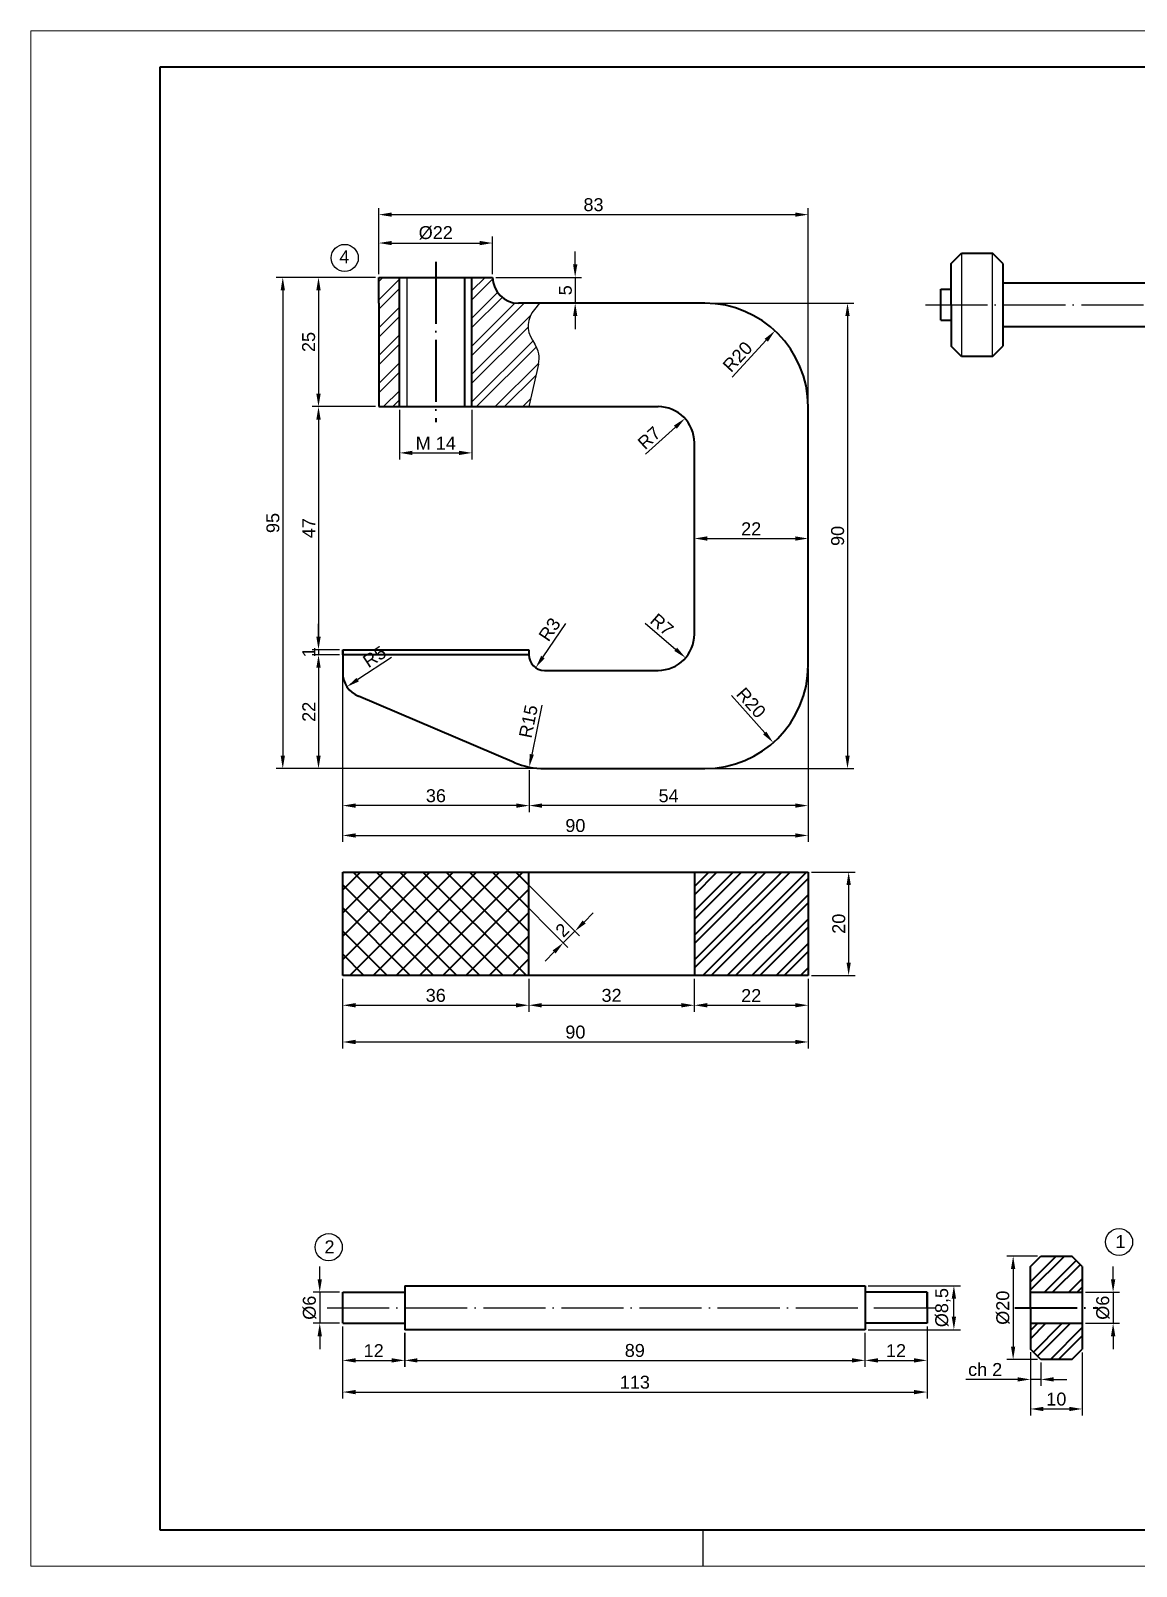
# Model space of a CAD drawing. Header units: millimetres. Extents: x 10 to 430, y 10 to 307.
# Drawn here: x 10 to 223.8, y 10 to 306.9 of the extents above; entities that cross this region are included whole.
import ezdxf

# ---------------------------------------------------------------- set-up
doc = ezdxf.new("R2010")
doc.units = ezdxf.units.MM
doc.header["$LTSCALE"] = 0.5
doc.linetypes.add('ACAD_ISO04W100', pattern=[30, 24, -3, 0, -3])
for name, color, linetype in [('Contorno', 2, 'Continuous'), ('Linha de Centro', 1, 'ACAD_ISO04W100'), ('PDF3_COTA', 7, 'Continuous')]:
    doc.layers.add(name, color=color, linetype=linetype)
doc.styles.get("Standard").update_dxf_attribs({"font": 'arial.ttf'})
doc.dimstyles.new('ISO-25', dxfattribs={"dimtxt": 2.5, "dimasz": 2.5, "dimexe": 1.25, "dimexo": 0.625, "dimtad": 1, "dimtxsty": 'Standard', "dimcen": 2.5, "dimadec": 0, "dimazin": 0, "dimtfac": 1, "dimtmove": 0, "dimatfit": 3, "dimfxl": 1, "dimarcsym": 0})
pattern_1 = [(45, (5.3243, -5.6974), (-2.357317, 2.357317), []), (45, (6.896, -5.6974), (-2.357317, 2.357317), [])]

# ---------------------------------------------------------------- blocks, each defined once
blk = doc.blocks.new('*D4')
at = {"color": 0, "lineweight": -2, "transparency": 16777216}
for p, q in [((81.32, 233.63), (81.32, 224.06)), ((95.32, 233.63), (95.32, 224.06)), ((83.82, 225.31), (92.82, 225.31))]:
    blk.add_line(p, q, dxfattribs=at)
at = {"color": 0, "transparency": 16777216}
for points in [[(83.82, 225.72), (83.82, 224.89), (81.32, 225.31)], [(92.82, 225.72), (92.82, 224.89), (95.32, 225.31)]]:
    blk.add_solid(points, dxfattribs=at)
at = {"layer": 'Defpoints', "color": 0, "transparency": 16777216}
for p in [(81.32, 234.25), (95.32, 234.25), (95.32, 225.31)]:
    blk.add_point(p, dxfattribs=at)
at = {"color": 0, "transparency": 16777216, "insert": (88.32, 227.19), "char_height": 2.5, "attachment_point": 5}
blk.add_mtext('M 14', dxfattribs=at)
blk = doc.blocks.new('*D5')
at = {"color": 0, "lineweight": -2, "transparency": 16777216}
for p, q in [((77.32, 259.88), (77.32, 267.14)), ((79.82, 265.89), (96.82, 265.89)), ((99.32, 259.88), (99.32, 267.14))]:
    blk.add_line(p, q, dxfattribs=at)
at = {"color": 0, "transparency": 16777216}
for points in [[(79.82, 266.3), (79.82, 265.47), (77.32, 265.89)], [(96.82, 266.3), (96.82, 265.47), (99.32, 265.89)]]:
    blk.add_solid(points, dxfattribs=at)
at = {"layer": 'Defpoints', "color": 0, "transparency": 16777216}
for p in [(99.32, 265.89), (77.32, 259.25), (99.32, 259.25)]:
    blk.add_point(p, dxfattribs=at)
at = {"color": 0, "transparency": 16777216, "insert": (88.32, 267.86), "char_height": 2.5, "attachment_point": 5}
blk.add_mtext('%%C22', dxfattribs=at)
blk = doc.blocks.new('*D6')
at = {"color": 0, "lineweight": -2, "transparency": 16777216}
for p, q in [((77.32, 259.88), (77.32, 272.63)), ((79.82, 271.38), (157.82, 271.38)), ((160.32, 234.88), (160.32, 272.63))]:
    blk.add_line(p, q, dxfattribs=at)
at = {"color": 0, "transparency": 16777216}
for points in [[(79.82, 271.8), (79.82, 270.97), (77.32, 271.38)], [(157.82, 271.8), (157.82, 270.97), (160.32, 271.38)]]:
    blk.add_solid(points, dxfattribs=at)
at = {"layer": 'Defpoints', "color": 0, "transparency": 16777216}
for p in [(160.32, 271.38), (77.32, 259.25), (160.32, 234.25)]:
    blk.add_point(p, dxfattribs=at)
at = {"color": 0, "transparency": 16777216, "insert": (118.82, 273.29), "char_height": 2.5, "attachment_point": 5}
blk.add_mtext('83', dxfattribs=at)
blk = doc.blocks.new('*D7')
at = {"color": 0, "lineweight": -2, "transparency": 16777216}
for p, q in [((115.28, 261.75), (115.28, 264.25)), ((99.95, 259.25), (116.53, 259.25)), ((115.28, 259.25), (115.28, 254.25)), ((104.95, 254.25), (116.53, 254.25)), ((115.28, 251.75), (115.28, 249.25))]:
    blk.add_line(p, q, dxfattribs=at)
at = {"color": 0, "transparency": 16777216}
for points in [[(114.87, 261.75), (115.7, 261.75), (115.28, 259.25)], [(114.87, 251.75), (115.7, 251.75), (115.28, 254.25)]]:
    blk.add_solid(points, dxfattribs=at)
at = {"layer": 'Defpoints', "color": 0, "transparency": 16777216}
for p in [(99.32, 259.25), (104.32, 254.25), (115.28, 254.25)]:
    blk.add_point(p, dxfattribs=at)
at = {"color": 0, "transparency": 16777216, "insert": (113.39, 256.75), "char_height": 2.5, "attachment_point": 5, "rotation": 90}
blk.add_mtext('5', dxfattribs=at)
blk = doc.blocks.new('*D8')
at = {"color": 0, "lineweight": -2, "transparency": 16777216}
for p, q in [((76.7, 259.25), (64.4, 259.25)), ((65.65, 256.75), (65.65, 236.75)), ((76.7, 234.25), (64.4, 234.25))]:
    blk.add_line(p, q, dxfattribs=at)
at = {"color": 0, "transparency": 16777216}
for points in [[(65.23, 256.75), (66.07, 256.75), (65.65, 259.25)], [(65.23, 236.75), (66.07, 236.75), (65.65, 234.25)]]:
    blk.add_solid(points, dxfattribs=at)
at = {"layer": 'Defpoints', "color": 0, "transparency": 16777216}
for p in [(77.32, 259.25), (65.65, 234.25), (77.32, 234.25)]:
    blk.add_point(p, dxfattribs=at)
at = {"color": 0, "transparency": 16777216, "insert": (63.75, 246.75), "char_height": 2.5, "attachment_point": 5, "rotation": 90}
blk.add_mtext('25', dxfattribs=at)
blk = doc.blocks.new('*D9')
at = {"color": 0, "lineweight": -2, "transparency": 16777216}
for p, q in [((76.7, 234.25), (64.4, 234.25)), ((65.65, 231.75), (65.65, 189.75)), ((69.7, 187.25), (64.4, 187.25))]:
    blk.add_line(p, q, dxfattribs=at)
at = {"color": 0, "transparency": 16777216}
for points in [[(65.23, 231.75), (66.07, 231.75), (65.65, 234.25)], [(65.23, 189.75), (66.07, 189.75), (65.65, 187.25)]]:
    blk.add_solid(points, dxfattribs=at)
at = {"layer": 'Defpoints', "color": 0, "transparency": 16777216}
for p in [(77.32, 234.25), (65.65, 187.25), (70.32, 187.25)]:
    blk.add_point(p, dxfattribs=at)
at = {"color": 0, "transparency": 16777216, "insert": (63.77, 210.75), "char_height": 2.5, "attachment_point": 5, "rotation": 90}
blk.add_mtext('47', dxfattribs=at)
blk = doc.blocks.new('*D10')
at = {"color": 0, "lineweight": -2, "transparency": 16777216}
for p, q in [((76.7, 259.25), (57.49, 259.25)), ((58.74, 256.75), (58.74, 166.75)), ((108.75, 164.25), (57.49, 164.25))]:
    blk.add_line(p, q, dxfattribs=at)
at = {"color": 0, "transparency": 16777216}
for points in [[(58.33, 256.75), (59.16, 256.75), (58.74, 259.25)], [(58.33, 166.75), (59.16, 166.75), (58.74, 164.25)]]:
    blk.add_solid(points, dxfattribs=at)
at = {"layer": 'Defpoints', "color": 0, "transparency": 16777216}
for p in [(77.32, 259.25), (58.74, 164.25), (109.38, 164.25)]:
    blk.add_point(p, dxfattribs=at)
at = {"color": 0, "transparency": 16777216, "insert": (56.84, 211.75), "char_height": 2.5, "attachment_point": 5, "rotation": 90}
blk.add_mtext('95', dxfattribs=at)
blk = doc.blocks.new('*D11')
at = {"color": 0, "lineweight": -2, "transparency": 16777216}
for p, q in [((160.32, 183.63), (160.32, 155.85)), ((106.39, 163.93), (106.39, 155.85)), ((157.82, 157.1), (108.89, 157.1))]:
    blk.add_line(p, q, dxfattribs=at)
at = {"color": 0, "transparency": 16777216}
for points in [[(108.89, 157.52), (108.89, 156.68), (106.39, 157.1)], [(157.82, 157.52), (157.82, 156.68), (160.32, 157.1)]]:
    blk.add_solid(points, dxfattribs=at)
at = {"layer": 'Defpoints', "color": 0, "transparency": 16777216}
for p in [(160.32, 184.25), (106.39, 164.55), (106.39, 157.1)]:
    blk.add_point(p, dxfattribs=at)
at = {"color": 0, "transparency": 16777216, "insert": (133.35, 158.99), "char_height": 2.5, "attachment_point": 5}
blk.add_mtext('54', dxfattribs=at)
blk = doc.blocks.new('*D12')
at = {"color": 0, "lineweight": -2, "transparency": 16777216}
for p, q in [((70.32, 182.22), (70.32, 155.85)), ((106.39, 163.93), (106.39, 155.85)), ((103.89, 157.1), (72.82, 157.1))]:
    blk.add_line(p, q, dxfattribs=at)
at = {"color": 0, "transparency": 16777216}
for points in [[(72.82, 157.52), (72.82, 156.68), (70.32, 157.1)], [(103.89, 157.52), (103.89, 156.68), (106.39, 157.1)]]:
    blk.add_solid(points, dxfattribs=at)
at = {"layer": 'Defpoints', "color": 0, "transparency": 16777216}
for p in [(70.32, 182.84), (106.39, 164.55), (70.32, 157.1)]:
    blk.add_point(p, dxfattribs=at)
at = {"color": 0, "transparency": 16777216, "insert": (88.35, 159), "char_height": 2.5, "attachment_point": 5}
blk.add_mtext('36', dxfattribs=at)
blk = doc.blocks.new('*D13')
at = {"color": 0, "lineweight": -2, "transparency": 16777216}
for p, q in [((70.32, 182.22), (70.32, 150.08)), ((160.32, 182.22), (160.32, 150.08)), ((72.82, 151.33), (157.82, 151.33))]:
    blk.add_line(p, q, dxfattribs=at)
at = {"color": 0, "transparency": 16777216}
for points in [[(72.82, 151.74), (72.82, 150.91), (70.32, 151.33)], [(157.82, 151.74), (157.82, 150.91), (160.32, 151.33)]]:
    blk.add_solid(points, dxfattribs=at)
at = {"layer": 'Defpoints', "color": 0, "transparency": 16777216}
for p in [(70.32, 182.84), (160.32, 182.84), (160.32, 151.33)]:
    blk.add_point(p, dxfattribs=at)
at = {"color": 0, "transparency": 16777216, "insert": (115.32, 153.23), "char_height": 2.5, "attachment_point": 5}
blk.add_mtext('90', dxfattribs=at)
blk = doc.blocks.new('*D14')
at = {"color": 0, "lineweight": -2, "transparency": 16777216}
for p, q in [((140.95, 254.25), (169.19, 254.25)), ((167.94, 251.75), (167.94, 166.75)), ((140.95, 164.25), (169.19, 164.25))]:
    blk.add_line(p, q, dxfattribs=at)
at = {"color": 0, "transparency": 16777216}
for points in [[(167.52, 251.75), (168.36, 251.75), (167.94, 254.25)], [(167.52, 166.75), (168.36, 166.75), (167.94, 164.25)]]:
    blk.add_solid(points, dxfattribs=at)
at = {"layer": 'Defpoints', "color": 0, "transparency": 16777216}
for p in [(140.32, 254.25), (140.32, 164.25), (167.94, 164.25)]:
    blk.add_point(p, dxfattribs=at)
at = {"color": 0, "transparency": 16777216, "insert": (166.04, 209.25), "char_height": 2.5, "attachment_point": 5, "rotation": 90}
blk.add_mtext('90', dxfattribs=at)
blk = doc.blocks.new('*D15')
at = {"color": 0, "lineweight": -2, "transparency": 16777216}
for p, q in [((138.32, 209.38), (138.32, 210)), ((140.82, 208.75), (157.82, 208.75)), ((160.32, 209.38), (160.32, 210))]:
    blk.add_line(p, q, dxfattribs=at)
at = {"color": 0, "transparency": 16777216}
for points in [[(140.82, 209.17), (140.82, 208.33), (138.32, 208.75)], [(157.82, 209.17), (157.82, 208.33), (160.32, 208.75)]]:
    blk.add_solid(points, dxfattribs=at)
at = {"layer": 'Defpoints', "color": 0, "transparency": 16777216}
for p in [(138.32, 208.75), (160.32, 208.75), (160.32, 208.75)]:
    blk.add_point(p, dxfattribs=at)
at = {"color": 0, "transparency": 16777216, "insert": (149.32, 210.63), "char_height": 2.5, "attachment_point": 5}
blk.add_mtext('22', dxfattribs=at)
blk = doc.blocks.new('*D16')
at = {"color": 0, "lineweight": -2, "transparency": 16777216}
blk.add_line((128.9, 225.04), (134.65, 230.28), dxfattribs=at)
at = {"color": 0, "transparency": 16777216}
blk.add_solid([(134.37, 230.59), (134.93, 229.97), (136.5, 231.97)], dxfattribs=at)
at = {"layer": 'Defpoints', "color": 0, "transparency": 16777216}
for p in [(136.5, 231.97), (131.32, 227.25)]:
    blk.add_point(p, dxfattribs=at)
at = {"color": 0, "transparency": 16777216, "insert": (129.59, 228.2), "char_height": 2.5, "attachment_point": 5, "rotation": 42.3511}
blk.add_mtext('R7', dxfattribs=at)
blk = doc.blocks.new('*D17')
at = {"color": 0, "lineweight": -2, "transparency": 16777216}
blk.add_line((145.62, 239.96), (152.22, 247.08), dxfattribs=at)
at = {"color": 0, "transparency": 16777216}
blk.add_solid([(151.92, 247.37), (152.53, 246.8), (153.92, 248.92)], dxfattribs=at)
at = {"layer": 'Defpoints', "color": 0, "transparency": 16777216}
for p in [(153.92, 248.92), (140.32, 234.25)]:
    blk.add_point(p, dxfattribs=at)
at = {"color": 0, "transparency": 16777216, "insert": (146.68, 243.9), "char_height": 2.5, "attachment_point": 5, "rotation": 47.1618}
blk.add_mtext('R20', dxfattribs=at)
blk = doc.blocks.new('*D18')
at = {"color": 0, "lineweight": -2, "transparency": 16777216}
blk.add_line((145.49, 178.42), (151.93, 171.15), dxfattribs=at)
at = {"color": 0, "transparency": 16777216}
blk.add_solid([(152.24, 171.42), (151.61, 170.87), (153.58, 169.28)], dxfattribs=at)
at = {"layer": 'Defpoints', "color": 0, "transparency": 16777216}
for p in [(140.32, 184.25), (153.58, 169.28)]:
    blk.add_point(p, dxfattribs=at)
at = {"color": 0, "transparency": 16777216, "insert": (149.3, 176.98), "char_height": 2.5, "attachment_point": 5, "rotation": 311.5246}
blk.add_mtext('R20', dxfattribs=at)
blk = doc.blocks.new('*D19')
at = {"color": 0, "lineweight": -2, "transparency": 16777216}
blk.add_line((128.84, 192.39), (134.73, 187.31), dxfattribs=at)
at = {"color": 0, "transparency": 16777216}
blk.add_solid([(135, 187.63), (134.46, 187), (136.62, 185.68)], dxfattribs=at)
at = {"layer": 'Defpoints', "color": 0, "transparency": 16777216}
for p in [(131.32, 190.25), (136.62, 185.68)]:
    blk.add_point(p, dxfattribs=at)
at = {"color": 0, "transparency": 16777216, "insert": (132.06, 192.09), "char_height": 2.5, "attachment_point": 5, "rotation": 319.2184}
blk.add_mtext('R7', dxfattribs=at)
blk = doc.blocks.new('*D20')
at = {"color": 0, "lineweight": -2, "transparency": 16777216}
blk.add_line((108.83, 176.55), (106.88, 167), dxfattribs=at)
at = {"color": 0, "transparency": 16777216}
blk.add_solid([(106.48, 167.08), (107.29, 166.92), (106.39, 164.55)], dxfattribs=at)
at = {"layer": 'Defpoints', "color": 0, "transparency": 16777216}
for p in [(109.38, 179.25), (106.39, 164.55)]:
    blk.add_point(p, dxfattribs=at)
at = {"color": 0, "transparency": 16777216, "insert": (106.24, 173.38), "char_height": 2.5, "attachment_point": 5, "rotation": 78.5}
blk.add_mtext('R15', dxfattribs=at)
blk = doc.blocks.new('*D21')
at = {"color": 0, "lineweight": -2, "transparency": 16777216}
blk.add_line((79.74, 185.77), (73.24, 181.46), dxfattribs=at)
at = {"color": 0, "transparency": 16777216}
blk.add_solid([(73.01, 181.81), (73.47, 181.11), (71.15, 180.08)], dxfattribs=at)
at = {"layer": 'Defpoints', "color": 0, "transparency": 16777216}
for p in [(75.32, 182.84), (71.15, 180.08)]:
    blk.add_point(p, dxfattribs=at)
at = {"color": 0, "transparency": 16777216, "insert": (76.49, 185.88), "char_height": 2.5, "attachment_point": 5, "rotation": 33.5}
blk.add_mtext('R5', dxfattribs=at)
blk = doc.blocks.new('*D22')
at = {"color": 0, "lineweight": -2, "transparency": 16777216}
blk.add_line((113.39, 192.29), (109.04, 185.84), dxfattribs=at)
at = {"color": 0, "transparency": 16777216}
blk.add_solid([(108.7, 186.07), (109.39, 185.6), (107.65, 183.76)], dxfattribs=at)
at = {"layer": 'Defpoints', "color": 0, "transparency": 16777216}
for p in [(109.32, 186.25), (107.65, 183.76)]:
    blk.add_point(p, dxfattribs=at)
at = {"color": 0, "transparency": 16777216, "insert": (110.34, 191.16), "char_height": 2.5, "attachment_point": 5, "rotation": 56.0373}
blk.add_mtext('R3', dxfattribs=at)
blk = doc.blocks.new('*D23')
at = {"color": 0, "lineweight": -2, "transparency": 16777216}
for p, q in [((69.7, 186.25), (64.4, 186.25)), ((65.65, 183.75), (65.65, 166.75)), ((108.75, 164.25), (64.4, 164.25))]:
    blk.add_line(p, q, dxfattribs=at)
at = {"color": 0, "transparency": 16777216}
for points in [[(65.23, 183.75), (66.07, 183.75), (65.65, 186.25)], [(65.23, 166.75), (66.07, 166.75), (65.65, 164.25)]]:
    blk.add_solid(points, dxfattribs=at)
at = {"layer": 'Defpoints', "color": 0, "transparency": 16777216}
for p in [(70.32, 186.25), (65.65, 164.25), (109.38, 164.25)]:
    blk.add_point(p, dxfattribs=at)
at = {"color": 0, "transparency": 16777216, "insert": (63.77, 175.25), "char_height": 2.5, "attachment_point": 5, "rotation": 90}
blk.add_mtext('22', dxfattribs=at)
blk = doc.blocks.new('*D24')
at = {"color": 0, "lineweight": -2, "transparency": 16777216}
for p, q in [((65.65, 189.75), (65.65, 192.25)), ((69.7, 187.25), (64.4, 187.25)), ((65.65, 187.25), (65.65, 186.25)), ((69.7, 186.25), (64.4, 186.25)), ((65.65, 183.75), (65.65, 181.25))]:
    blk.add_line(p, q, dxfattribs=at)
at = {"color": 0, "transparency": 16777216}
for points in [[(65.23, 189.75), (66.07, 189.75), (65.65, 187.25)], [(65.23, 183.75), (66.07, 183.75), (65.65, 186.25)]]:
    blk.add_solid(points, dxfattribs=at)
at = {"layer": 'Defpoints', "color": 0, "transparency": 16777216}
for p in [(70.32, 187.25), (65.65, 186.25), (70.32, 186.25)]:
    blk.add_point(p, dxfattribs=at)
at = {"color": 0, "transparency": 16777216, "insert": (63.77, 186.75), "char_height": 2.5, "attachment_point": 5, "rotation": 90}
blk.add_mtext('1', dxfattribs=at)
blk = doc.blocks.new('*D25')
at = {"color": 0, "lineweight": -2, "transparency": 16777216}
for p, q in [((70.32, 123.62), (70.32, 117.24)), ((106.32, 123.62), (106.32, 117.24)), ((72.82, 118.49), (103.82, 118.49))]:
    blk.add_line(p, q, dxfattribs=at)
at = {"color": 0, "transparency": 16777216}
for points in [[(72.82, 118.91), (72.82, 118.07), (70.32, 118.49)], [(103.82, 118.91), (103.82, 118.07), (106.32, 118.49)]]:
    blk.add_solid(points, dxfattribs=at)
at = {"layer": 'Defpoints', "color": 0, "transparency": 16777216}
for p in [(70.32, 124.25), (106.32, 124.25), (106.32, 118.49)]:
    blk.add_point(p, dxfattribs=at)
at = {"color": 0, "transparency": 16777216, "insert": (88.32, 120.39), "char_height": 2.5, "attachment_point": 5}
blk.add_mtext('36', dxfattribs=at)
blk = doc.blocks.new('*D26')
at = {"color": 0, "lineweight": -2, "transparency": 16777216}
for p, q in [((106.32, 123.62), (106.32, 117.24)), ((138.32, 123.62), (138.32, 117.24)), ((108.82, 118.49), (135.82, 118.49))]:
    blk.add_line(p, q, dxfattribs=at)
at = {"color": 0, "transparency": 16777216}
for points in [[(108.82, 118.91), (108.82, 118.07), (106.32, 118.49)], [(135.82, 118.91), (135.82, 118.07), (138.32, 118.49)]]:
    blk.add_solid(points, dxfattribs=at)
at = {"layer": 'Defpoints', "color": 0, "transparency": 16777216}
for p in [(106.32, 124.25), (138.32, 124.25), (138.32, 118.49)]:
    blk.add_point(p, dxfattribs=at)
at = {"color": 0, "transparency": 16777216, "insert": (122.32, 120.39), "char_height": 2.5, "attachment_point": 5}
blk.add_mtext('32', dxfattribs=at)
blk = doc.blocks.new('*D27')
at = {"color": 0, "lineweight": -2, "transparency": 16777216}
for p, q in [((138.32, 123.62), (138.32, 117.24)), ((160.32, 123.62), (160.32, 117.24)), ((140.82, 118.49), (157.82, 118.49))]:
    blk.add_line(p, q, dxfattribs=at)
at = {"color": 0, "transparency": 16777216}
for points in [[(140.82, 118.91), (140.82, 118.07), (138.32, 118.49)], [(157.82, 118.91), (157.82, 118.07), (160.32, 118.49)]]:
    blk.add_solid(points, dxfattribs=at)
at = {"layer": 'Defpoints', "color": 0, "transparency": 16777216}
for p in [(138.32, 124.25), (160.32, 124.25), (160.32, 118.49)]:
    blk.add_point(p, dxfattribs=at)
at = {"color": 0, "transparency": 16777216, "insert": (149.32, 120.37), "char_height": 2.5, "attachment_point": 5}
blk.add_mtext('22', dxfattribs=at)
blk = doc.blocks.new('*D28')
at = {"color": 0, "lineweight": -2, "transparency": 16777216}
for p, q in [((70.32, 123.62), (70.32, 110.14)), ((160.32, 123.62), (160.32, 110.14)), ((72.82, 111.39), (157.82, 111.39))]:
    blk.add_line(p, q, dxfattribs=at)
at = {"color": 0, "transparency": 16777216}
for points in [[(72.82, 111.81), (72.82, 110.97), (70.32, 111.39)], [(157.82, 111.81), (157.82, 110.97), (160.32, 111.39)]]:
    blk.add_solid(points, dxfattribs=at)
at = {"layer": 'Defpoints', "color": 0, "transparency": 16777216}
for p in [(70.32, 124.25), (160.32, 124.25), (160.32, 111.39)]:
    blk.add_point(p, dxfattribs=at)
at = {"color": 0, "transparency": 16777216, "insert": (115.32, 113.29), "char_height": 2.5, "attachment_point": 5}
blk.add_mtext('90', dxfattribs=at)
blk = doc.blocks.new('*D29')
at = {"color": 0, "lineweight": -2, "transparency": 16777216}
for p, q in [((160.95, 144.25), (169.41, 144.25)), ((168.16, 141.75), (168.16, 126.75)), ((160.95, 124.25), (169.41, 124.25))]:
    blk.add_line(p, q, dxfattribs=at)
at = {"color": 0, "transparency": 16777216}
for points in [[(167.75, 141.75), (168.58, 141.75), (168.16, 144.25)], [(167.75, 126.75), (168.58, 126.75), (168.16, 124.25)]]:
    blk.add_solid(points, dxfattribs=at)
at = {"layer": 'Defpoints', "color": 0, "transparency": 16777216}
for p in [(160.32, 144.25), (160.32, 124.25), (168.16, 124.25)]:
    blk.add_point(p, dxfattribs=at)
at = {"color": 0, "transparency": 16777216, "insert": (166.26, 134.25), "char_height": 2.5, "attachment_point": 5, "rotation": 90}
blk.add_mtext('20', dxfattribs=at)
blk = doc.blocks.new('*D30')
at = {"color": 0, "lineweight": -2, "transparency": 16777216}
for p, q in [((70.32, 56.38), (70.32, 48.57)), ((82.32, 55.12), (82.32, 48.57)), ((72.82, 49.82), (79.82, 49.82))]:
    blk.add_line(p, q, dxfattribs=at)
at = {"color": 0, "transparency": 16777216}
for points in [[(72.82, 50.23), (72.82, 49.4), (70.32, 49.82)], [(79.82, 50.23), (79.82, 49.4), (82.32, 49.82)]]:
    blk.add_solid(points, dxfattribs=at)
at = {"layer": 'Defpoints', "color": 0, "transparency": 16777216}
for p in [(70.32, 57), (82.32, 55.75), (82.32, 49.82)]:
    blk.add_point(p, dxfattribs=at)
at = {"color": 0, "transparency": 16777216, "insert": (76.32, 51.7), "char_height": 2.5, "attachment_point": 5}
blk.add_mtext('12', dxfattribs=at)
blk = doc.blocks.new('*D31')
at = {"color": 0, "lineweight": -2, "transparency": 16777216}
for p, q in [((82.29, 55.12), (82.29, 48.57)), ((171.32, 55.12), (171.32, 48.57)), ((84.79, 49.82), (168.82, 49.82))]:
    blk.add_line(p, q, dxfattribs=at)
at = {"color": 0, "transparency": 16777216}
for points in [[(84.79, 50.23), (84.79, 49.4), (82.29, 49.82)], [(168.82, 50.23), (168.82, 49.4), (171.32, 49.82)]]:
    blk.add_solid(points, dxfattribs=at)
at = {"layer": 'Defpoints', "color": 0, "transparency": 16777216}
for p in [(82.29, 55.75), (171.32, 55.75), (171.32, 49.82)]:
    blk.add_point(p, dxfattribs=at)
at = {"color": 0, "transparency": 16777216, "insert": (126.81, 51.72), "char_height": 2.5, "attachment_point": 5}
blk.add_mtext('89', dxfattribs=at)
blk = doc.blocks.new('*D32')
at = {"color": 0, "lineweight": -2, "transparency": 16777216}
for p, q in [((171.32, 55.12), (171.32, 48.57)), ((183.32, 56.38), (183.32, 48.57)), ((173.82, 49.82), (180.82, 49.82))]:
    blk.add_line(p, q, dxfattribs=at)
at = {"color": 0, "transparency": 16777216}
for points in [[(173.82, 50.23), (173.82, 49.4), (171.32, 49.82)], [(180.82, 50.23), (180.82, 49.4), (183.32, 49.82)]]:
    blk.add_solid(points, dxfattribs=at)
at = {"layer": 'Defpoints', "color": 0, "transparency": 16777216}
for p in [(183.32, 57), (171.32, 55.75), (183.32, 49.82)]:
    blk.add_point(p, dxfattribs=at)
at = {"color": 0, "transparency": 16777216, "insert": (177.32, 51.7), "char_height": 2.5, "attachment_point": 5}
blk.add_mtext('12', dxfattribs=at)
blk = doc.blocks.new('*D33')
at = {"color": 0, "lineweight": -2, "transparency": 16777216}
for p, q in [((70.32, 56.37), (70.32, 42.44)), ((183.32, 56.37), (183.32, 42.44)), ((72.82, 43.69), (180.82, 43.69))]:
    blk.add_line(p, q, dxfattribs=at)
at = {"color": 0, "transparency": 16777216}
for points in [[(72.82, 44.1), (72.82, 43.27), (70.32, 43.69)], [(180.82, 44.1), (180.82, 43.27), (183.32, 43.69)]]:
    blk.add_solid(points, dxfattribs=at)
at = {"layer": 'Defpoints', "color": 0, "transparency": 16777216}
for p in [(70.32, 57), (183.32, 57), (183.32, 43.69)]:
    blk.add_point(p, dxfattribs=at)
at = {"color": 0, "transparency": 16777216, "insert": (126.82, 45.59), "char_height": 2.5, "attachment_point": 5}
blk.add_mtext('113', dxfattribs=at)
blk = doc.blocks.new('*D34')
at = {"color": 0, "lineweight": -2, "transparency": 16777216}
for p, q in [((65.89, 65.5), (65.89, 68)), ((69.7, 63), (64.64, 63)), ((65.89, 63), (65.89, 57)), ((69.7, 57), (64.64, 57)), ((65.89, 54.5), (65.89, 52))]:
    blk.add_line(p, q, dxfattribs=at)
at = {"color": 0, "transparency": 16777216}
for points in [[(65.47, 65.5), (66.31, 65.5), (65.89, 63)], [(65.47, 54.5), (66.31, 54.5), (65.89, 57)]]:
    blk.add_solid(points, dxfattribs=at)
at = {"layer": 'Defpoints', "color": 0, "transparency": 16777216}
for p in [(70.32, 63), (65.89, 57), (70.32, 57)]:
    blk.add_point(p, dxfattribs=at)
at = {"color": 0, "transparency": 16777216, "insert": (63.92, 60), "char_height": 2.5, "attachment_point": 5, "rotation": 90}
blk.add_mtext('%%C6', dxfattribs=at)
blk = doc.blocks.new('*D36')
at = {"color": 0, "lineweight": -2, "transparency": 16777216}
for p, q in [((104.93, 143.13), (116.12, 131.94)), ((102.68, 140.88), (113.87, 129.69)), ((117, 134.59), (118.77, 136.36)), ((112.99, 130.58), (115.24, 132.82)), ((111.22, 128.81), (109.45, 127.04))]:
    blk.add_line(p, q, dxfattribs=at)
at = {"color": 0, "transparency": 16777216}
for points in [[(116.71, 134.88), (117.3, 134.29), (115.24, 132.82)], [(110.93, 129.1), (111.52, 128.51), (112.99, 130.58)]]:
    blk.add_solid(points, dxfattribs=at)
at = {"layer": 'Defpoints', "color": 0, "transparency": 16777216}
for p in [(104.49, 143.57), (102.24, 141.32), (115.24, 132.82)]:
    blk.add_point(p, dxfattribs=at)
at = {"color": 0, "transparency": 16777216, "insert": (112.78, 133.03), "char_height": 2.5, "attachment_point": 5, "rotation": 45}
blk.add_mtext('2', dxfattribs=at)
blk = doc.blocks.new('*D37')
at = {"color": 0, "lineweight": -2, "transparency": 16777216}
for p, q in [((204.7, 70), (198.72, 70)), ((199.97, 67.5), (199.97, 52.5)), ((204.7, 50), (198.72, 50))]:
    blk.add_line(p, q, dxfattribs=at)
at = {"color": 0, "transparency": 16777216}
for points in [[(199.55, 67.5), (200.38, 67.5), (199.97, 70)], [(199.55, 52.5), (200.38, 52.5), (199.97, 50)]]:
    blk.add_solid(points, dxfattribs=at)
at = {"layer": 'Defpoints', "color": 0, "transparency": 16777216}
for p in [(205.32, 70), (199.97, 50), (205.32, 50)]:
    blk.add_point(p, dxfattribs=at)
at = {"color": 0, "transparency": 16777216, "insert": (198, 60), "char_height": 2.5, "attachment_point": 5, "rotation": 90}
blk.add_mtext('%%C20', dxfattribs=at)
blk = doc.blocks.new('*D38')
at = {"color": 0, "lineweight": -2, "transparency": 16777216}
for p, q in [((219.3, 65.5), (219.3, 68)), ((213.95, 63), (220.55, 63)), ((219.3, 63), (219.3, 57)), ((213.95, 57), (220.55, 57)), ((219.3, 54.5), (219.3, 52))]:
    blk.add_line(p, q, dxfattribs=at)
at = {"color": 0, "transparency": 16777216}
for points in [[(218.88, 65.5), (219.72, 65.5), (219.3, 63)], [(218.88, 54.5), (219.72, 54.5), (219.3, 57)]]:
    blk.add_solid(points, dxfattribs=at)
at = {"layer": 'Defpoints', "color": 0, "transparency": 16777216}
for p in [(213.32, 63), (213.32, 57), (219.3, 57)]:
    blk.add_point(p, dxfattribs=at)
at = {"color": 0, "transparency": 16777216, "insert": (217.33, 60), "char_height": 2.5, "width": 1.8071, "attachment_point": 5, "rotation": 90}
blk.add_mtext('%%C6', dxfattribs=at)
blk = doc.blocks.new('*D39')
at = {"color": 0, "lineweight": -2, "transparency": 16777216}
for p, q in [((203.32, 51.37), (203.32, 39.17)), ((213.32, 51.37), (213.32, 39.17)), ((205.82, 40.42), (210.82, 40.42))]:
    blk.add_line(p, q, dxfattribs=at)
at = {"color": 0, "transparency": 16777216}
for points in [[(205.82, 40.84), (205.82, 40), (203.32, 40.42)], [(210.82, 40.84), (210.82, 40), (213.32, 40.42)]]:
    blk.add_solid(points, dxfattribs=at)
at = {"layer": 'Defpoints', "color": 0, "transparency": 16777216}
for p in [(203.32, 52), (213.32, 52), (213.32, 40.42)]:
    blk.add_point(p, dxfattribs=at)
at = {"color": 0, "transparency": 16777216, "insert": (208.32, 42.32), "char_height": 2.5, "attachment_point": 5}
blk.add_mtext('10', dxfattribs=at)
blk = doc.blocks.new('*D40')
at = {"color": 0, "lineweight": -2, "transparency": 16777216}
for p, q in [((203.32, 51.38), (203.32, 44.89)), ((205.32, 49.38), (205.32, 44.89)), ((200.82, 46.14), (190.79, 46.14)), ((205.32, 46.14), (203.32, 46.14)), ((207.82, 46.14), (210.32, 46.14))]:
    blk.add_line(p, q, dxfattribs=at)
at = {"color": 0, "transparency": 16777216}
for points in [[(200.82, 46.56), (200.82, 45.72), (203.32, 46.14)], [(207.82, 46.56), (207.82, 45.72), (205.32, 46.14)]]:
    blk.add_solid(points, dxfattribs=at)
at = {"layer": 'Defpoints', "color": 0, "transparency": 16777216}
for p in [(203.32, 52), (205.32, 50), (205.32, 46.14)]:
    blk.add_point(p, dxfattribs=at)
at = {"color": 0, "transparency": 16777216, "insert": (194.56, 48.04), "char_height": 2.5, "attachment_point": 5}
blk.add_mtext('ch 2', dxfattribs=at)

msp = doc.modelspace()

# ---------------------------------------------------------------- hatches: boundary and pattern name
h = msp.add_hatch()
h.set_pattern_fill('ANSI32', color=256, scale=0.4)
h.set_pattern_definition([(45, (5.3243, -5.6974), (-2.694077, 2.694077), []), (45, (7.1203, -5.6974), (-2.694077, 2.694077), [])])
h.paths.add_polyline_path([(107.391, 253.064), (108.406, 254.25), (104.324, 254.25, -0.4142136), (99.324, 259.25), (95.324, 259.25), (95.324, 234.25), (106.324, 234.25), (108.186, 242.489, 0.2028332), (107.496, 246.324), (107.003, 247.08, -0.3330622)])
h.paths.add_polyline_path([(81.324, 259.25), (77.324, 259.25), (77.324, 254.25), (77.324, 234.25), (81.324, 234.25)])
at = {"lineweight": 40}
h = msp.add_hatch(dxfattribs=at)
h.set_pattern_fill('ANSI32', color=256, scale=0.35)
h.set_pattern_definition(pattern_1)
h.paths.add_polyline_path([(213.324, 63), (213.324, 68), (211.324, 70), (205.324, 70), (203.324, 68), (203.324, 63)])
h.paths.add_polyline_path([(203.324, 57), (203.324, 52), (205.324, 50), (211.324, 50), (213.324, 52), (213.324, 57)])
at = {"layer": 'Contorno', "lineweight": 40}
h = msp.add_hatch(dxfattribs=at)
h.set_pattern_fill('ANSI32', color=0, scale=0.35)
h.set_pattern_definition(pattern_1)
h.paths.add_polyline_path([(160.324, 144.25), (138.324, 144.25), (138.324, 124.25), (160.324, 124.25)])

# ---------------------------------------------------------------- linework, layer by layer
at = {"lineweight": 40}
for p, q in [((35, 299.947), (423, 299.947)), ((35, 17), (35, 299.947)), ((81.324, 234.25), (81.324, 259.25)), ((81.324, 234.25), (81.324, 259.25)), ((93.924, 234.25), (93.924, 259.25)), ((95.324, 234.25), (95.324, 259.25)), ((99.324, 259.25), (99.324, 259.25)), ((203.324, 63), (213.324, 63)), ((203.324, 57), (213.324, 57)), ((423, 17), (35, 17))]:
    msp.add_line(p, q, dxfattribs=at)
for p, q in [((82.724, 259.25), (82.724, 234.25)), ((108.406, 254.25), (107.391, 253.064)), ((107.003, 247.08), (107.496, 246.324)), ((108.186, 242.489), (106.324, 234.25)), ((171.949, 64.25), (189.761, 64.25)), ((188.511, 58.25), (188.511, 61.75)), ((171.949, 55.75), (189.761, 55.75))]:
    msp.add_line(p, q)
at = {"color": 1}
msp.add_line((140, 10), (140, 17), dxfattribs=at)
for centre in [(70.718, 263.008), (67.625, 71.7), (220.445, 72.716)]:
    msp.add_circle(centre, 2.625)
for centre, start, end in [((111.19, 249.813), 139.44587, 213.12972), ((103.309, 243.591), 347.26599, 33.12972)]:
    msp.add_arc(centre, 5, start, end)
for points in [[(188.094, 61.75), (188.928, 61.75), (188.511, 64.25)], [(188.094, 58.25), (188.928, 58.25), (188.511, 55.75)]]:
    msp.add_solid(points)
at = {"layer": 'Contorno', "lineweight": 40}
for p, q in [((187.99, 261.958), (189.99, 263.958)), ((187.99, 253.958), (187.99, 261.958)), ((189.99, 263.958), (195.99, 263.958)), ((197.99, 261.958), (195.99, 263.958)), ((197.99, 261.958), (197.99, 245.958)), ((77.324, 254.25), (77.324, 259.25)), ((77.324, 259.25), (99.324, 259.25)), ((185.99, 250.958), (185.99, 256.958)), ((185.99, 253.958), (185.99, 256.958)), ((185.99, 256.958), (187.99, 256.958)), ((197.99, 258.208), (231.49, 258.208)), ((197.99, 258.208), (197.99, 249.708)), ((77.324, 254.25), (77.324, 234.25)), ((140.324, 254.25), (104.324, 254.25)), ((187.99, 253.958), (187.99, 245.958)), ((185.99, 250.958), (187.99, 250.958)), ((231.49, 249.708), (197.99, 249.708)), ((189.99, 243.958), (187.99, 245.958)), ((195.99, 243.958), (189.99, 243.958)), ((195.99, 243.958), (197.99, 245.958)), ((77.324, 234.25), (131.324, 234.25)), ((160.324, 184.25), (160.324, 234.25)), ((138.324, 190.25), (138.324, 227.25)), ((70.324, 187.25), (70.324, 182.841)), ((70.324, 186.25), (70.324, 187.25)), ((70.324, 187.25), (106.324, 187.25)), ((106.324, 187.25), (106.324, 186.25)), ((106.324, 186.25), (70.324, 186.25)), ((109.324, 183.25), (131.324, 183.25)), ((103.515, 165.442), (73.371, 178.238)), ((109.376, 164.25), (140.324, 164.25)), ((70.324, 124.25), (70.324, 144.25)), ((70.324, 144.25), (160.324, 144.25)), ((106.324, 124.25), (106.324, 144.25)), ((138.324, 144.25), (138.324, 124.25)), ((160.324, 144.25), (160.324, 124.25)), ((160.324, 124.25), (70.324, 124.25)), ((203.324, 68), (205.324, 70)), ((205.324, 70), (211.324, 70)), ((213.324, 68), (211.324, 70)), ((203.324, 60), (203.324, 68)), ((213.324, 68), (213.324, 52)), ((70.324, 57), (70.324, 63)), ((70.324, 60), (70.324, 63)), ((70.324, 63), (82.324, 63)), ((82.324, 64.25), (171.324, 64.25)), ((82.324, 64.25), (82.324, 55.75)), ((171.324, 64.25), (171.324, 55.75)), ((183.324, 63), (171.324, 63)), ((183.324, 63), (183.324, 57)), ((183.324, 60), (183.324, 63)), ((203.324, 60), (203.324, 52)), ((70.324, 57), (82.324, 57)), ((183.324, 57), (171.324, 57)), ((171.324, 55.75), (82.324, 55.75)), ((205.324, 50), (203.324, 52)), ((211.324, 50), (213.324, 52)), ((211.324, 50), (205.324, 50))]:
    msp.add_line(p, q, dxfattribs=at)
at = {"layer": 'Contorno'}
for p, q in [((189.99, 263.958), (189.99, 243.958)), ((195.99, 243.958), (195.99, 263.958))]:
    msp.add_line(p, q, dxfattribs=at)
at = {"layer": 'Contorno', "color": 0, "linetype": 'Continuous', "lineweight": 40}
for p, q in [((70.324, 140.837), (73.738, 144.25)), ((70.324, 136.347), (78.228, 144.25)), ((70.324, 131.856), (82.718, 144.25)), ((70.324, 127.366), (87.208, 144.25)), ((71.698, 124.25), (91.698, 144.25)), ((92.375, 124.25), (72.375, 144.25)), ((76.188, 124.25), (96.188, 144.25)), ((96.865, 124.25), (76.865, 144.25)), ((80.678, 124.25), (100.678, 144.25)), ((101.355, 124.25), (81.355, 144.25)), ((85.168, 124.25), (105.168, 144.25)), ((105.845, 124.25), (85.845, 144.25)), ((106.324, 128.261), (90.335, 144.25)), ((106.324, 132.751), (94.826, 144.25)), ((106.324, 137.241), (99.316, 144.25)), ((106.324, 141.731), (103.806, 144.25)), ((87.885, 124.25), (70.324, 141.81)), ((89.659, 124.25), (106.324, 140.916)), ((83.395, 124.25), (70.324, 137.32)), ((94.149, 124.25), (106.324, 136.426)), ((78.904, 124.25), (70.324, 132.83)), ((98.639, 124.25), (106.324, 131.935)), ((74.414, 124.25), (70.324, 128.34)), ((103.129, 124.25), (106.324, 127.445))]:
    msp.add_line(p, q, dxfattribs=at)
at = {"layer": 'Contorno', "lineweight": 40}
for centre, radius, start, end in [((104.324, 259.25), 5, 180, 270), ((140.324, 234.25), 20, 0, 90), ((131.324, 227.25), 7, 0, 90), ((131.324, 190.25), 7, 270, 0), ((109.324, 186.25), 3, 180, 270), ((140.324, 184.25), 20, 270, 0), ((75.324, 182.841), 5, 180, 247), ((109.376, 179.25), 15, 247, 270)]:
    msp.add_arc(centre, radius, start, end, dxfattribs=at)
at = {"layer": 'Linha de Centro', "lineweight": 40}
for p, q in [((88.324, 262.25), (88.324, 231.25)), ((200.324, 60), (216.324, 60))]:
    msp.add_line(p, q, dxfattribs=at)
at = {"layer": 'Linha de Centro'}
for p, q in [((182.99, 253.958), (301.99, 253.958)), ((67.324, 60), (186.324, 60))]:
    msp.add_line(p, q, dxfattribs=at)
at = {"layer": 'PDF3_COTA', "lineweight": 18}
for p, q in [((10, 306.947), (430, 306.947)), ((10, 10), (10, 306.947)), ((430, 10), (10, 10))]:
    msp.add_line(p, q, dxfattribs=at)

# ---------------------------------------------------------------- texts
at = {"char_height": 2.5, "attachment_point": 1}
for s, insert in [('4', (69.667, 264.452)), ('2', (66.81, 73.017)), ('1', (219.738, 74.042))]:
    msp.add_mtext_dynamic_manual_height_columns(s, width=4.07235, gutter_width=12.5, heights=[0], dxfattribs=dict(at, insert=insert))
at = {"insert": (186.384, 60.021), "char_height": 2.5, "attachment_point": 5, "rotation": 90}
msp.add_mtext('%%C8,5', dxfattribs=at)

# ---------------------------------------------------------------- dimensions: what is measured, and where the dimension line sits
for base, p1, p2, picture, middle in [((160.324, 271.383), (77.324, 259.25), (160.324, 234.25), '*D6', (118.824, 273.285)), ((160.324, 208.75), (138.324, 208.75), (160.324, 208.75), '*D15', (149.324, 210.63)), ((160.324, 151.326), (70.324, 182.841), (160.324, 182.841), '*D13', (115.324, 153.227)), ((106.324, 118.492), (70.324, 124.25), (106.324, 124.25), '*D25', (88.324, 120.394)), ((160.324, 111.391), (70.324, 124.25), (160.324, 124.25), '*D28', (115.324, 113.292)), ((138.324, 118.492), (106.324, 124.25), (138.324, 124.25), '*D26', (122.324, 120.394)), ((160.324, 118.492), (138.324, 124.25), (160.324, 124.25), '*D27', (149.324, 120.372)), ((82.324, 49.815), (70.324, 57), (82.324, 55.75), '*D30', (76.324, 51.696)), ((183.324, 43.687), (70.324, 57), (183.324, 57), '*D33', (126.824, 45.59)), ((183.324, 49.815), (171.324, 55.75), (183.324, 57), '*D32', (177.324, 51.696))]:
    dim = msp.add_linear_dim(base=base, p1=p1, p2=p2, dimstyle='ISO-25')
    dim.commit()
    dim.dimension.update_dxf_attribs({"geometry": picture, "text_midpoint": middle})
for base, p1, p2, text, picture, middle in [((99.324, 265.887), (77.324, 259.25), (99.324, 259.25), '%%C<>', '*D5', (88.324, 267.858)), ((95.324, 225.308), (81.324, 234.25), (95.324, 234.25), 'M <>', '*D4', (88.324, 227.189)), ((106.386, 157.099), (160.324, 184.25), (106.386, 164.551), '54', '*D11', (133.355, 158.995)), ((70.324, 157.099), (106.386, 164.551), (70.324, 182.841), '36', '*D12', (88.355, 159.001)), ((171.324, 49.815), (82.291, 55.75), (171.324, 55.75), '89', '*D31', (126.808, 51.717))]:
    dim = msp.add_linear_dim(base=base, p1=p1, p2=p2, text=text, dimstyle='ISO-25')
    dim.commit()
    dim.dimension.update_dxf_attribs({"geometry": picture, "text_midpoint": middle})
for base, p1, p2, picture, middle in [((115.282, 254.25), (99.324, 259.25), (104.324, 254.25), '*D7', (115.282, 256.75)), ((65.65, 186.25), (70.324, 187.25), (70.324, 186.25), '*D24', (65.65, 186.75))]:
    dim = msp.add_linear_dim(base=base, p1=p1, p2=p2, angle=90, dimstyle='ISO-25')
    dim.commit()
    dim.dimension.update_dxf_attribs({"geometry": picture, "text_midpoint": middle, "dimtype": 160})
for base, p1, p2, picture, middle in [((58.743, 164.25), (77.324, 259.25), (109.376, 164.25), '*D10', (56.842, 211.75)), ((65.65, 234.25), (77.324, 259.25), (77.324, 234.25), '*D8', (63.748, 246.75)), ((167.941, 164.25), (140.324, 254.25), (140.324, 164.25), '*D14', (166.039, 209.25)), ((65.65, 187.25), (77.324, 234.25), (70.324, 187.25), '*D9', (63.775, 210.75)), ((65.65, 164.25), (70.324, 186.25), (109.376, 164.25), '*D23', (63.77, 175.25)), ((168.164, 124.25), (160.324, 144.25), (160.324, 124.25), '*D29', (166.263, 134.25))]:
    dim = msp.add_linear_dim(base=base, p1=p1, p2=p2, angle=90, dimstyle='ISO-25')
    dim.commit()
    dim.dimension.update_dxf_attribs({"geometry": picture, "text_midpoint": middle})
for center, mpoint, picture, middle in [((140.324, 234.25), (153.923, 248.916), '*D17', (148.07, 242.604)), ((131.324, 227.25), (136.498, 231.966), '*D16', (130.851, 226.818)), ((109.324, 186.25), (107.648, 183.762), '*D22', (111.917, 190.099)), ((131.324, 190.25), (136.625, 185.678), '*D19', (130.839, 190.668)), ((75.324, 182.841), (71.155, 180.081), '*D21', (77.534, 184.303)), ((140.324, 184.25), (153.583, 169.277), '*D18', (147.877, 175.721)), ((109.376, 179.25), (106.386, 164.551), '*D20', (108.104, 172.999))]:
    dim = msp.add_radius_dim(center=center, mpoint=mpoint, dimstyle='ISO-25')
    dim.commit()
    dim.dimension.update_dxf_attribs({"geometry": picture, "text_midpoint": middle, "dimtype": 164})
for p1, p2, distance, text, picture, middle in [((102.242, 141.324), (104.487, 143.569), -15.2, '2', '*D36', (112.783, 133.027)), ((213.324, 63), (213.324, 57), 5.974, '%%C<>', '*D38', (217.327, 60))]:
    dim = msp.add_aligned_dim(p1=p1, p2=p2, distance=distance, text=text, dimstyle='ISO-25')
    dim.commit()
    dim.dimension.update_dxf_attribs({"geometry": picture, "text_midpoint": middle})
for base, p1, p2, picture, middle in [((199.968, 50), (205.324, 70), (205.324, 50), '*D37', (197.997, 60)), ((65.89, 57), (70.324, 63), (70.324, 57), '*D34', (63.919, 60))]:
    dim = msp.add_linear_dim(base=base, p1=p1, p2=p2, angle=90, text='%%C<>', dimstyle='ISO-25')
    dim.commit()
    dim.dimension.update_dxf_attribs({"geometry": picture, "text_midpoint": middle})
dim = msp.add_linear_dim(base=(205.324, 46.141), p1=(203.324, 52), p2=(205.324, 50), text='ch <>', dimstyle='ISO-25')
dim.commit()
dim.dimension.update_dxf_attribs({"geometry": '*D40', "text_midpoint": (194.559, 46.141), "dimtype": 160})
dim = msp.add_linear_dim(base=(213.324, 40.419), p1=(203.324, 52), p2=(213.324, 52), dimstyle='ISO-25')
dim.commit()
dim.dimension.update_dxf_attribs({"geometry": '*D39', "text_midpoint": (208.324, 40.419), "dimtype": 160})

doc.saveas('drawing.dxf')
